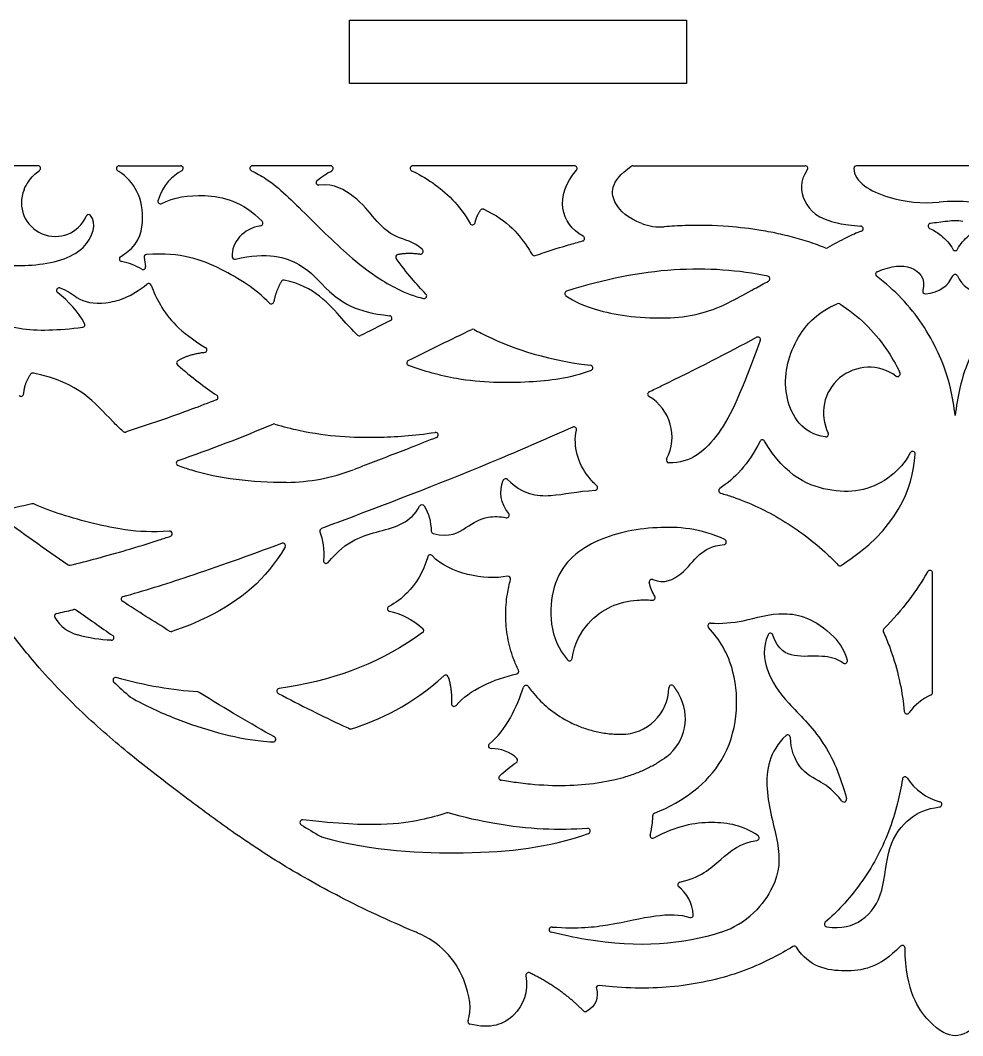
# Model space of a CAD drawing. Header units: millimetres. Extents: x -254 to 403, y -359 to 324.
# Drawn here: x -88.8 to 0.7, y -170.5 to -74.1 of the extents above; entities that cross this region are included whole.
import ezdxf

# ---------------------------------------------------------------- set-up
doc = ezdxf.new("R2010")
doc.units = ezdxf.units.MM
doc.header["$MEASUREMENT"] = 0
doc.layers.add('Layer 03', color=5, linetype='Continuous')

msp = doc.modelspace()

# ---------------------------------------------------------------- linework, layer by layer
at = {"layer": 'Layer 03'}
for p, q in [((-57.5, -80.124), (-57.5, -74.124)), ((-57.5, -74.124), (-25.5, -74.124)), ((-25.5, -74.124), (-25.5, -80.124)), ((-25.5, -80.124), (-57.5, -80.124)), ((-87.093, -87.941), (-115.486, -87.941)), ((-79.386, -87.941), (-73.544, -87.941)), ((-59.298, -87.941), (-66.715, -87.941)), ((-36.135, -87.941), (-51.505, -87.941)), ((-30.604, -87.941), (-14.241, -87.941)), ((0, -87.941), (-9.363, -87.941)), ((9.363, -87.941), (0, -87.941)), ((-2.143, -137.947), (-2.143, -126.607))]:
    msp.add_line(p, q, dxfattribs=at)
for centre, radius, start, end in [((-87.093, -88.19), 0.249, 305.15476, 90), ((-79.386, -88.19), 0.249, 90, 237.33987), ((-73.544, -88.19), 0.249, 298.14396, 90), ((-66.715, -88.19), 0.249, 90, 245.90506), ((-59.298, -88.19), 0.249, 296.64135, 90), ((-51.505, -88.19), 0.249, 90, 245.99085), ((-36.135, -88.19), 0.249, 318.81625, 90), ((-30.604, -88.19), 0.249, 90, 124.9324), ((-14.241, -88.19), 0.249, 323.63731, 90), ((-9.363, -88.19), 0.249, 90, 180.19884), ((-60.425, -89.519), 0.249, 128.75884, 275.36743), ((-85.445, -91.44), 3.209, 157.39475, 336.54526), ((-75.449, -91.296), 0.249, 161.49474, 297.36936), ((0, -107.491), 16.174, 84.61939, 95.38063), ((-44.859, -92.297), 0.249, 65.84789, 146.77702), ((-82.273, -92.816), 0.249, 40.545, 156.54526), ((-65.973, -93.386), 0.249, 279.46718, 44.40314), ((-45.83, -93.303), 0.249, 208.6436, 347.67669), ((-28.011, -88.991), 4.757, 248.72284, 274.67492), ((-2.322, -93.653), 0.249, 96.08306, 245.66395), ((0, -98.899), 5.729, 82.80268, 97.19733), ((-8.986, -93.914), 0.249, 290.8735, 86.26777), ((-35.43, -94.839), 0.249, 284.64359, 61.93979), ((-76.762, -96.626), 0.249, 94.37093, 187.61097), ((-52.873, -96.601), 0.249, 102.18783, 216.23825), ((-50.759, -96.072), 0.249, 261.65322, 46.2328), ((-39.951, -96.228), 0.249, 212.36826, 289.37074), ((-12.242, -95.501), 0.249, 248.29324, 298.93895), ((0, -95.756), 0.249, 206.02248, 333.97752), ((-79.109, -96.791), 0.249, 121.66946, 258.84557), ((-68.391, -96.557), 0.249, 184.18157, 283.58459), ((-77.108, -97.547), 0.249, 238.22696, 11.86466), ((-7.312, -98.228), 0.249, 112.4002, 233.18162), ((0, -98.507), 0.249, 24.64138, 155.35862), ((-76.579, -99.365), 0.249, 20.50386, 129.82845), ((-63.746, -99.033), 0.249, 77.94131, 149.35739), ((-17.844, -98.667), 0.249, 299.03677, 78.01718), ((-85.075, -99.778), 0.249, 74.51391, 232.5034), ((-50.424, -100.296), 0.249, 257.33227, 44.7057), ((-36.814, -100.082), 0.249, 107.65958, 235.04249), ((-2.835, -99.852), 0.249, 163.82758, 274.65815), ((-64.936, -100.802), 0.249, 223.29989, 349.0939), ((-27.575, -88.945), 13.436, 272.39777, 298.01879), ((-11.093, -101.269), 0.249, 57.73803, 112.41221), ((-53.721, -102.42), 0.249, 296.54027, 84.57015), ((-82.871, -103.024), 0.249, 276.9787, 30.10822), ((-56.564, -103.835), 0.249, 226.72211, 296.30439), ((-45.79, -103.709), 0.249, 62.17425, 115.30672), ((-18.732, -104.446), 0.249, 339.92664, 118.13566), ((-71.288, -105.424), 0.249, 276.78281, 58.31816), ((-73.672, -106.664), 0.249, 120.72351, 229.08349), ((-51.812, -106.666), 0.249, 116.53935, 249.37988), ((-34.646, -107.13), 0.249, 291.10512, 82.84495), ((-87.575, -107.866), 0.249, 78.11332, 144.95939), ((-8.174, -111.399), 4.331, 53.80085, 206.47693), ((-5.47, -107.703), 0.249, 233.80085, 25.20795), ((-88.7, -109.584), 0.249, 227.07474, 358.88042), ((-70.243, -109.938), 0.249, 291.25049, 56.20513), ((-28.951, -109.624), 0.249, 115.63074, 239.57672), ((-31.337, -113.689), 4.464, 332.1344, 59.57672), ((-64.669, -112.701), 0.249, 72.29101, 112.79807), ((-36.197, -112.981), 0.249, 347.35492, 114.1237), ((-78.83, -112.984), 0.249, 227.97959, 287.80066), ((-49.33, -113.5), 0.249, 291.83949, 99.02904), ((-12.274, -113.441), 0.249, 261.94503, 26.47693), ((-18.301, -114.209), 0.249, 30.07017, 153.60996), ((-4.042, -115.303), 0.249, 356.05496, 152.54435), ((-73.699, -116.17), 0.249, 109.25275, 248.63795), ((-27.171, -115.892), 0.249, 152.1344, 267.70965), ((-63.692, -99.548), 18.458, 270.67121, 290.78666), ((-42.669, -117.896), 0.249, 44.36169, 158.71646), ((-34.191, -118.505), 0.249, 272.50944, 48.21307), ((-22.197, -118.781), 0.249, 123.33093, 253.73399), ((-87.595, -120.276), 0.249, 65.42275, 103.51353), ((-50.634, -120.374), 0.249, 32.69068, 153.721), ((-42.581, -121.11), 0.249, 258.52762, 38.99455), ((-60.072, -122.614), 0.249, 110.52877, 199.34911), ((-74.582, -122.878), 0.249, 288.32298, 93.61258), ((-49.499, -122.617), 0.249, 181.61804, 254.75633), ((-63.832, -124.011), 0.249, 329.65571, 110.22069), ((-21.972, -123.661), 0.249, 275.98527, 64.49609), ((-49.842, -125.134), 0.249, 44.14252, 164.29173), ((-84.077, -125.63), 0.249, 235.48187, 284.00446), ((-59.723, -125.443), 0.249, 175.14648, 321.03889), ((-10.944, -125.675), 0.249, 223.40792, 302.9501), ((-42.452, -127.164), 0.249, 344.23551, 100.3076), ((-28.794, -127.456), 0.249, 66.59007, 192.20167), ((-2.392, -126.607), 0.249, 0, 150.25055), ((-78.929, -129.079), 0.249, 105.72987, 236.90362), ((-28.728, -128.944), 0.249, 265.12905, 31.55685), ((-83.619, -130.309), 0.249, 54.65737, 103.78747), ((-53.662, -129.999), 0.249, 115.16479, 258.82941), ((-85.271, -130.707), 0.249, 103.41253, 211.46821), ((-82.265, -128.868), 3.773, 211.46821, 253.92313), ((-50.709, -132.066), 0.249, 305.83153, 47.56187), ((-23.227, -131.622), 0.249, 87.14049, 223.59809), ((-6.591, -132.093), 0.249, 135.73464, 204.53434), ((-80.124, -132.751), 0.249, 267.76069, 55.47573), ((-74.453, -131.921), 0.249, 238.31334, 287.54421), ((-17.533, -132.573), 0.249, 18.01308, 155.94725), ((-14.846, -136.072), 4.758, 14.2161, 45.2703), ((-36.61, -134.695), 0.249, 221.78186, 351.60472), ((-10.475, -134.964), 0.249, 234.37456, 14.2161), ((-41.682, -135.95), 0.249, 281.96496, 26.31411), ((-79.713, -136.783), 0.249, 74.19069, 226.65098), ((-48.364, -136.538), 0.249, 15.5517, 132.24417), ((-64.161, -137.821), 0.249, 98.4266, 242.22359), ((-40.739, -137.524), 0.249, 35.57736, 160.71328), ((-31.7, -137.406), 4.521, 269.69787, 358.80152), ((-26.931, -137.506), 0.249, 36.68603, 178.80152), ((-78.171, -138.192), 0.249, 228.43807, 240.37411), ((-71.916, -138.155), 0.249, 57.96076, 86.20986), ((-30.205, -140.42), 4.593, 307.88556, 29.94068), ((0, -143.102), 5.434, 114.89283, 143.73276), ((-2.392, -137.947), 0.249, 294.89283, 0), ((-47.572, -139.021), 0.249, 176.65535, 319.67554), ((-4.582, -139.74), 0.249, 185.49368, 323.73276), ((-57.387, -141.171), 0.249, 245.27175, 287.98409), ((-64.755, -142.392), 0.249, 267.81916, 60.9827), ((-15.889, -142.232), 0.249, 1.98443, 133.26119), ((-44.059, -143.017), 0.249, 128.47269, 267.6428), ((-41.79, -144.395), 0.249, 302.30523, 42.88609), ((-43.076, -146.046), 0.249, 132.55202, 259.93254), ((-4.76, -146.207), 0.249, 33.11583, 171.33342), ((0, -143.102), 5.434, 213.11583, 254.56197), ((-10.559, -148.107), 0.249, 217.93953, 14.25247), ((-1.513, -148.58), 0.249, 277.07821, 74.56197), ((-48.192, -149.632), 0.249, 74.20311, 108.8739), ((-28.46, -149.642), 0.249, 111.71895, 180.49886), ((-61.962, -150.3), 0.249, 83.46313, 238.24293), ((-34.893, -151.103), 0.249, 289.18284, 95.01689), ((-60.111, -151.411), 0.249, 239.80121, 254.07093), ((-28.711, -151.551), 0.249, 166.46465, 298.88844), ((-18.856, -151.755), 0.249, 277.928, 54.98604), ((-26.078, -156.203), 0.249, 101.69976, 229.85543), ((-25.107, -159.081), 0.249, 250.13026, 2.42623), ((-24.804, -152.897), 8.238, 288.29849, 313.52573), ((-12.161, -159.959), 0.249, 131.43788, 260.72143), ((-54.07, -168.153), 7.963, 21.36093, 67.34019), ((-38.294, -160.473), 0.249, 86.04563, 256.14108), ((-5.005, -162.226), 0.249, 0.87692, 135.21274), ((-15.281, -162.287), 0.249, 32.74869, 122.11843), ((-40.504, -164.798), 0.249, 63.72584, 188.87882), ((-33.825, -166.027), 0.249, 83.28694, 196.98385), ((-35.114, -168.015), 0.249, 224.34334, 297.05558), ((-46.021, -169.201), 0.249, 157.83932, 255.75656)]:
    msp.add_arc(centre, radius, start, end, dxfattribs=at)
for points, knots in [([(-88.408, -90.206), (-88.293, -89.93), (-87.871, -89.19), (-87.339, -88.668), (-86.95, -88.393)], [1084.444051, 1084.444051, 1084.444051, 1084.444051, 1085.279071, 1086.93561, 1086.93561, 1086.93561, 1086.93561]), ([(-79.24, -96.58), (-77.563, -95.545), (-76.895, -93.062), (-77.492, -90.186), (-78.703, -88.935), (-79.481, -88.424), (-79.52, -88.399)], [1107.783803, 1107.783803, 1107.783803, 1107.783803, 1111.20615, 1115.026141, 1118.846131, 1119.045064, 1119.045064, 1119.045064, 1119.045064]), ([(-66.816, -88.417), (-66.357, -88.622), (-64.587, -89.592), (-61.702, -92.51), (-56.765, -97.363), (-53.181, -99.638), (-51.347, -100.344), (-50.479, -100.539)], [571.897329, 571.897329, 571.897329, 571.897329, 573.544659, 578.304856, 583.065054, 587.825251, 591.47818, 591.47818, 591.47818, 591.47818]), ([(-51.606, -88.417), (-50.971, -88.7), (-49.158, -89.732), (-47.007, -91.667), (-46.049, -93.422)], [565.306446, 565.306446, 565.306446, 565.306446, 567.715811, 571.918734, 571.918734, 571.918734, 571.918734]), ([(-29.737, -93.424), (-31.097, -92.894), (-32.645, -91.526), (-32.842, -89.449), (-30.747, -87.986)], [678.420647, 678.420647, 678.420647, 678.420647, 682.260698, 687.041334, 687.041334, 687.041334, 687.041334]), ([(-14.04, -88.337), (-14.797, -89.365), (-14.536, -91.557), (-12.811, -93.187), (-9.798, -93.612), (-8.97, -93.666)], [704.172859, 704.172859, 704.172859, 704.172859, 709.974408, 716.522939, 718.44914, 718.44914, 718.44914, 718.44914]), ([(-9.612, -88.191), (-9.607, -89.455), (-6.798, -91.141), (-3.173, -91.545), (-1.517, -91.389)], [462.21001, 462.21001, 462.21001, 462.21001, 467.800152, 472.362956, 472.362956, 472.362956, 472.362956]), ([(-50.587, -95.892), (-51.38, -95.133), (-53.417, -94.784), (-55.113, -93.017), (-56.712, -90.957), (-58.935, -89.629), (-60.402, -89.767)], [599.239388, 599.239388, 599.239388, 599.239388, 602.107963, 605.569331, 609.030698, 611.9471, 611.9471, 611.9471, 611.9471]), ([(-75.334, -91.518), (-74.216, -90.939), (-71.264, -90.436), (-67.66, -91.308), (-65.795, -93.211)], [1130.791996, 1130.791996, 1130.791996, 1130.791996, 1135.898981, 1141.501658, 1141.501658, 1141.501658, 1141.501658]), ([(-103.946, -92.533), (-103.056, -92.918), (-99.394, -94.591), (-93.334, -97.176), (-87.617, -97.676), (-82.238, -96.344), (-81.486, -93.353), (-82.084, -92.654)], [1042.775201, 1042.775201, 1042.775201, 1042.775201, 1044.944345, 1052.400193, 1059.85604, 1067.311887, 1073.864057, 1073.864057, 1073.864057, 1073.864057]), ([(-44.757, -92.07), (-42.375, -93.139), (-41.18, -94.768), (-40.276, -96.181), (-40.161, -96.362)], [574.226397, 574.226397, 574.226397, 574.226397, 580.65467, 581.619967, 581.619967, 581.619967, 581.619967]), ([(-12.334, -95.732), (-12.572, -95.637), (-13.375, -95.332), (-14.782, -94.876), (-16.586, -94.416), (-18.834, -93.983), (-21.87, -93.624), (-24.94, -93.563), (-26.975, -93.679), (-27.623, -93.732)], [723.107534, 723.107534, 723.107534, 723.107534, 723.879666, 725.692343, 727.560437, 729.4846, 732.584889, 736.759892, 738.720212, 738.720212, 738.720212, 738.720212]), ([(-8.898, -94.147), (-9.14, -94.239), (-9.694, -94.463), (-10.314, -94.756), (-11.217, -95.223), (-11.82, -95.552), (-12.122, -95.718)], [719.127175, 719.127175, 719.127175, 719.127175, 719.826475, 720.817649, 721.847978, 722.88655, 722.88655, 722.88655, 722.88655]), ([(-2.425, -93.88), (-1.991, -94.076), (-1.189, -94.599), (-0.478, -95.344), (-0.224, -95.865)], [131.466464, 131.466464, 131.466464, 131.466464, 133.021679, 135.060621, 135.060621, 135.060621, 135.060621]), ([(0.224, -95.865), (0.478, -95.344), (1.189, -94.599), (1.991, -94.076), (2.425, -93.88)], [135.61893, 135.61893, 135.61893, 135.61893, 137.657872, 139.213087, 139.213087, 139.213087, 139.213087]), ([(-39.868, -96.463), (-39.588, -96.365), (-38.541, -96.005), (-37.042, -95.535), (-35.815, -95.197), (-35.367, -95.08)], [581.955954, 581.955954, 581.955954, 581.955954, 582.851762, 585.290961, 586.685611, 586.685611, 586.685611, 586.685611]), ([(-65.117, -100.973), (-66.342, -99.673), (-69.746, -97.534), (-73.463, -96.124), (-76.781, -96.378)], [1181.860717, 1181.860717, 1181.860717, 1181.860717, 1188.225322, 1195.037721, 1195.037721, 1195.037721, 1195.037721]), ([(-68.332, -96.799), (-65.332, -96.074), (-61.623, -97.195), (-59.953, -99.659), (-56.94, -101.864), (-53.698, -102.172)], [1147.493924, 1147.493924, 1147.493924, 1147.493924, 1153.479686, 1159.640556, 1165.301038, 1165.301038, 1165.301038, 1165.301038]), ([(-7.407, -97.998), (-5.982, -97.411), (-4.037, -97.231), (-2.747, -98.653), (-3.074, -99.782)], [1033.510024, 1033.510024, 1033.510024, 1033.510024, 1043.22153, 1053.172131, 1053.172131, 1053.172131, 1053.172131]), ([(-17.792, -98.423), (-20.469, -97.855), (-26.566, -97.385), (-33.286, -98.698), (-36.89, -99.845)], [424.255087, 424.255087, 424.255087, 424.255087, 433.04341, 441.913956, 441.913956, 441.913956, 441.913956]), ([(-85.009, -99.538), (-84.319, -99.729), (-83.269, -100.728), (-81.065, -101.266), (-78.22, -100.409), (-76.738, -99.174)], [1363.697116, 1363.697116, 1363.697116, 1363.697116, 1366.360431, 1370.116553, 1373.490304, 1373.490304, 1373.490304, 1373.490304]), ([(-76.346, -99.278), (-76.103, -99.926), (-75.136, -101.983), (-73.657, -103.669), (-71.157, -105.212)], [1373.967323, 1373.967323, 1373.967323, 1373.967323, 1376.42343, 1381.9756, 1381.9756, 1381.9756, 1381.9756]), ([(-56.735, -104.016), (-57.243, -103.538), (-58.88, -101.762), (-60.827, -99.402), (-63.694, -98.789)], [1169.439341, 1169.439341, 1169.439341, 1169.439341, 1172.179817, 1178.855728, 1178.855728, 1178.855728, 1178.855728]), ([(-21.263, -100.806), (-20.518, -100.41), (-19.336, -99.774), (-18.16, -99.127), (-17.723, -98.884)], [419.605043, 419.605043, 419.605043, 419.605043, 422.144838, 423.64867, 423.64867, 423.64867, 423.64867]), ([(0, -111.666), (-0.109, -110.806), (-0.461, -108.549), (-1.396, -106.017), (-2.818, -103.287), (-4.758, -100.765), (-6.405, -99.234), (-7.356, -98.507), (-7.461, -98.428)], [1017.382689, 1017.382689, 1017.382689, 1017.382689, 1019.700076, 1023.031741, 1026.234507, 1029.378664, 1032.586481, 1032.983016, 1032.983016, 1032.983016, 1032.983016]), ([(7.461, -98.428), (7.356, -98.507), (6.405, -99.234), (4.758, -100.765), (2.818, -103.287), (1.396, -106.017), (0.461, -108.549), (0.109, -110.806), (0, -111.666)], [1001.782362, 1001.782362, 1001.782362, 1001.782362, 1002.178897, 1005.386714, 1008.530871, 1011.733637, 1015.065301, 1017.382689, 1017.382689, 1017.382689, 1017.382689]), ([(-96.143, -99.342), (-95.095, -99.898), (-93.443, -101.79), (-89.171, -103.752), (-85.146, -103.553), (-82.841, -103.271)], [1343.593269, 1343.593269, 1343.593269, 1343.593269, 1347.734037, 1353.277708, 1358.545143, 1358.545143, 1358.545143, 1358.545143]), ([(-36.957, -100.287), (-36.197, -100.818), (-34.031, -101.839), (-29.737, -102.484), (-27.012, -102.37)], [404.872237, 404.872237, 404.872237, 404.872237, 408.88719, 413.572857, 413.572857, 413.572857, 413.572857]), ([(-12.309, -113.687), (-14.504, -113.377), (-16.653, -109.943), (-15.65, -104.615), (-13.176, -101.859), (-11.188, -101.039)], [-1304.4126, -1304.4126, -1304.4126, -1304.4126, -1298.690405, -1292.561202, -1286.551406, -1286.551406, -1286.551406, -1286.551406]), ([(-10.96, -101.058), (-9.154, -102.198), (-7.118, -104.216), (-5.63, -106.778), (-5.244, -107.597)], [-1329.584281, -1329.584281, -1329.584281, -1329.584281, -1320.937604, -1317.202701, -1317.202701, -1317.202701, -1317.202701]), ([(-53.61, -102.643), (-54.278, -102.977), (-55.225, -103.45), (-56.174, -103.92), (-56.453, -104.058)], [1165.94694, 1165.94694, 1165.94694, 1165.94694, 1168.196956, 1169.135731, 1169.135731, 1169.135731, 1169.135731]), ([(-45.674, -103.488), (-45.451, -103.606), (-42.649, -105.036), (-39.359, -106.287), (-34.615, -106.883)], [280.406056, 280.406056, 280.406056, 280.406056, 281.368361, 292.359904, 292.359904, 292.359904, 292.359904]), ([(-29.058, -109.4), (-28.673, -109.215), (-24.95, -107.418), (-21.529, -105.66), (-18.849, -104.227)], [-1994.916494, -1994.916494, -1994.916494, -1994.916494, -1994.064253, -1986.623882, -1986.623882, -1986.623882, -1986.623882]), ([(-18.498, -104.532), (-20.279, -109.405), (-22.213, -113.756), (-25.118, -116.223), (-27.18, -116.141)], [-2018.997007, -2018.997007, -2018.997007, -2018.997007, -2010.810253, -2002.801861, -2002.801861, -2002.801861, -2002.801861]), ([(-34.556, -107.362), (-36.601, -108.151), (-40.672, -108.599), (-46.401, -108.557), (-50.478, -107.435), (-51.9, -106.899)], [293.021994, 293.021994, 293.021994, 293.021994, 298.986269, 305.795198, 310.169186, 310.169186, 310.169186, 310.169186]), ([(-78.996, -113.169), (-79.341, -112.859), (-81.513, -110.757), (-83.058, -108.563), (-87.524, -107.623)], [1398.36929, 1398.36929, 1398.36929, 1398.36929, 1400.237308, 1410.794828, 1410.794828, 1410.794828, 1410.794828]), ([(-70.153, -110.17), (-70.936, -110.474), (-73.74, -111.538), (-76.616, -112.534), (-78.712, -113.208), (-78.754, -113.221)], [1388.944706, 1388.944706, 1388.944706, 1388.944706, 1391.47654, 1397.976561, 1398.108271, 1398.108271, 1398.108271, 1398.108271]), ([(-64.594, -112.464), (-63.784, -112.722), (-59.983, -113.637), (-55.575, -113.827), (-51.408, -113.578), (-49.369, -113.254)], [539.324406, 539.324406, 539.324406, 539.324406, 541.755877, 551.599484, 558.714347, 558.714347, 558.714347, 558.714347]), ([(-36.298, -112.754), (-38.616, -113.792), (-46.171, -117.068), (-53.783, -119.986), (-59.507, -122.136), (-60.16, -122.381)], [826.686382, 826.686382, 826.686382, 826.686382, 831.557486, 842.45153, 843.852297, 843.852297, 843.852297, 843.852297]), ([(-49.237, -113.731), (-50.054, -114.059), (-52.225, -114.919), (-54.862, -115.937), (-56.682, -116.63), (-57.141, -116.804)], [559.443849, 559.443849, 559.443849, 559.443849, 562.094048, 566.477528, 567.958063, 567.958063, 567.958063, 567.958063]), ([(-34.025, -118.319), (-34.329, -118.047), (-35.648, -116.626), (-36.307, -114.613), (-35.954, -113.036)], [817.291176, 817.291176, 817.291176, 817.291176, 819.141259, 826.133249, 826.133249, 826.133249, 826.133249]), ([(-4.263, -115.188), (-4.758, -116.141), (-7.033, -118.535), (-11.316, -119.442), (-16.111, -117.494), (-18.086, -114.084)], [516.589295, 516.589295, 516.589295, 516.589295, 520.096284, 528.823415, 537.217946, 537.217946, 537.217946, 537.217946]), ([(-63.476, -118.005), (-66.802, -118.044), (-70.536, -117.557), (-73.374, -116.565), (-73.79, -116.402)], [574.464038, 574.464038, 574.464038, 574.464038, 582.229258, 583.637666, 583.637666, 583.637666, 583.637666]), ([(-42.491, -117.722), (-41.083, -119.162), (-38.494, -119.505), (-35.874, -118.828), (-34.18, -118.753)], [807.364889, 807.364889, 807.364889, 807.364889, 812.216031, 816.699057, 816.699057, 816.699057, 816.699057]), ([(-22.266, -119.02), (-21.881, -119.133), (-20.682, -119.515), (-18.699, -120.318), (-16.379, -121.556), (-14.163, -123.06), (-12.428, -124.527), (-11.451, -125.502), (-11.125, -125.846)], [542.129987, 542.129987, 542.129987, 542.129987, 543.338423, 545.919108, 548.565473, 551.248374, 553.972331, 555.401299, 555.401299, 555.401299, 555.401299]), ([(-74.598, -122.63), (-76.288, -122.737), (-78.968, -122.651), (-84.148, -121.363), (-86.649, -120.435), (-87.491, -120.049)], [512.289615, 512.289615, 512.289615, 512.289615, 517.08205, 523.557897, 526.955647, 526.955647, 526.955647, 526.955647]), ([(-59.529, -125.599), (-57.783, -123.44), (-54.534, -122.649), (-51.617, -121.803), (-50.858, -120.264)], [780.27512, 780.27512, 780.27512, 780.27512, 785.899375, 791.714546, 791.714546, 791.714546, 791.714546]), ([(-49.565, -122.857), (-47.969, -123.292), (-46.29, -122.203), (-44.759, -121.195), (-43.215, -121.236), (-42.63, -121.354)], [794.704591, 794.704591, 794.704591, 794.704591, 797.586625, 800.575661, 802.477748, 802.477748, 802.477748, 802.477748]), ([(-21.865, -123.437), (-24.161, -122.341), (-28.752, -122.042), (-34.438, -123.281), (-38.834, -126.927), (-38.529, -132.921), (-36.796, -134.861)], [635.772855, 635.772855, 635.772855, 635.772855, 642.359387, 649.726841, 657.094295, 663.993444, 663.993444, 663.993444, 663.993444]), ([(-84.017, -125.872), (-83.174, -125.661), (-81.379, -125.198), (-78.559, -124.403), (-76.234, -123.682), (-74.858, -123.232), (-74.504, -123.115)], [501.62269, 501.62269, 501.62269, 501.62269, 504.238528, 507.206093, 510.445916, 511.568403, 511.568403, 511.568403, 511.568403]), ([(-78.997, -128.839), (-77.087, -128.301), (-72.745, -126.972), (-67.06, -124.935), (-63.918, -123.777)], [369.467356, 369.467356, 369.467356, 369.467356, 375.347054, 382.147594, 382.147594, 382.147594, 382.147594]), ([(-63.617, -124.137), (-65.457, -127.28), (-68.6, -129.853), (-73.167, -131.775), (-74.378, -132.158)], [348.073346, 348.073346, 348.073346, 348.073346, 359.508097, 363.350719, 363.350719, 363.350719, 363.350719]), ([(-28.695, -127.228), (-27.64, -127.684), (-25.676, -126.705), (-24.573, -124.841), (-23.083, -124.028), (-21.946, -123.909)], [626.190843, 626.190843, 626.190843, 626.190843, 629.125414, 632.446363, 635.124854, 635.124854, 635.124854, 635.124854]), ([(-50.082, -125.067), (-50.505, -126.573), (-51.585, -128.234), (-53.12, -129.469), (-53.768, -129.773)], [-2010.007928, -2010.007928, -2010.007928, -2010.007928, -2005.500871, -2002.849592, -2002.849592, -2002.849592, -2002.849592]), ([(-41.459, -135.839), (-41.633, -135.486), (-42.069, -134.475), (-42.539, -132.74), (-42.729, -130.658), (-42.588, -128.812), (-42.34, -127.682), (-42.213, -127.232)], [-2027.975698, -2027.975698, -2027.975698, -2027.975698, -2026.789357, -2024.66439, -2022.582569, -2020.515388, -2019.105866, -2019.105866, -2019.105866, -2019.105866]), ([(-36.364, -134.732), (-36.15, -133.281), (-34.352, -130.23), (-31.466, -129.153), (-29.235, -129.151), (-28.75, -129.193)], [664.559903, 664.559903, 664.559903, 664.559903, 671.519717, 684.795001, 688.455401, 688.455401, 688.455401, 688.455401]), ([(-85.329, -130.465), (-84.808, -130.341), (-84.257, -130.208), (-83.71, -130.074), (-83.678, -130.067)], [133.21546, 133.21546, 133.21546, 133.21546, 134.837436, 134.936597, 134.936597, 134.936597, 134.936597]), ([(-23.215, -131.373), (-22.202, -131.423), (-19.968, -131.269), (-16.602, -130.055), (-13.317, -130.89), (-11.498, -132.691)], [1885.709425, 1885.709425, 1885.709425, 1885.709425, 1889.594855, 1894.052553, 1898.049325, 1898.049325, 1898.049325, 1898.049325]), ([(-51.002, -160.805), (-51.125, -160.753), (-52.463, -160.192), (-54.937, -159.091), (-58.293, -157.448), (-61.375, -155.786), (-64.183, -154.126), (-66.376, -152.715), (-68.419, -151.326), (-70.35, -149.949), (-72.211, -148.564), (-73.988, -147.219), (-75.794, -145.845), (-78.006, -144.109), (-80.313, -142.193), (-82.647, -140.102), (-84.986, -137.798), (-86.997, -135.593), (-88.688, -133.55), (-89.607, -132.36), (-90.063, -131.751)], [31622.456911, 31622.456911, 31622.456911, 31622.456911, 31622.85902, 31626.827442, 31630.61011, 31634.112857, 31637.370684, 31640.432743, 31641.96571, 31644.810891, 31647.577093, 31648.949775, 31651.524608, 31654.410861, 31657.41717, 31660.557447, 31663.846618, 31667.303057, 31669.54155, 31671.832809, 31671.832809, 31671.832809, 31671.832809]), ([(-28.552, -149.411), (-25.711, -148.279), (-20.824, -144.5), (-20.291, -136.364), (-22.386, -132.867), (-23.408, -131.793)], [1851.829833, 1851.829833, 1851.829833, 1851.829833, 1862.843142, 1876.118427, 1885.114017, 1885.114017, 1885.114017, 1885.114017]), ([(-50.563, -132.268), (-54.407, -135.043), (-58.607, -136.692), (-63.928, -137.534), (-64.197, -137.574)], [-2073.209585, -2073.209585, -2073.209585, -2073.209585, -2056.288745, -2055.396518, -2055.396518, -2055.396518, -2055.396518]), ([(-17.76, -132.471), (-18.292, -133.663), (-18.023, -136.115), (-16.062, -138.908), (-12.559, -142.096), (-10.876, -145.85), (-10.318, -148.046)], [1910.575608, 1910.575608, 1910.575608, 1910.575608, 1914.976622, 1920.071922, 1925.167223, 1929.496627, 1929.496627, 1929.496627, 1929.496627]), ([(-10.621, -135.167), (-11.276, -134.697), (-12.94, -134.381), (-15.197, -134.707), (-16.822, -133.953), (-17.296, -132.496)], [1901.248409, 1901.248409, 1901.248409, 1901.248409, 1903.613211, 1906.978499, 1909.973756, 1909.973756, 1909.973756, 1909.973756]), ([(-6.818, -132.196), (-6.713, -132.425), (-6.418, -133.101), (-5.815, -134.702), (-5.197, -136.993), (-4.917, -138.857), (-4.83, -139.764)], [-1893.096766, -1893.096766, -1893.096766, -1893.096766, -1892.34077, -1890.873228, -1887.948955, -1885.205326, -1885.205326, -1885.205326, -1885.205326]), ([(-40.536, -137.379), (-40.415, -137.548), (-39.903, -138.223), (-38.812, -139.357), (-37.37, -140.381), (-36, -141.064), (-34.847, -141.485), (-33.627, -141.778), (-32.575, -141.905), (-31.936, -141.926), (-31.724, -141.927)], [639.01426, 639.01426, 639.01426, 639.01426, 639.639913, 641.563794, 643.737043, 644.939958, 646.16785, 647.426513, 648.713868, 649.352272, 649.352272, 649.352272, 649.352272]), ([(-78.294, -138.409), (-76.826, -139.244), (-72.874, -141.011), (-68.068, -142.414), (-65.159, -142.626), (-64.764, -142.641)], [288.322459, 288.322459, 288.322459, 288.322459, 293.329081, 302.63388, 304.108914, 304.108914, 304.108914, 304.108914]), ([(-64.277, -138.041), (-63.221, -138.597), (-61.176, -139.643), (-58.904, -140.742), (-57.697, -141.302), (-57.491, -141.397)], [-2054.769086, -2054.769086, -2054.769086, -2054.769086, -2051.17412, -2047.853019, -2047.167739, -2047.167739, -2047.167739, -2047.167739]), ([(-16.059, -142.05), (-17.664, -143.561), (-18.28, -147.28), (-16.566, -152.48), (-16.677, -155.699), (-18.331, -158.11), (-19.13, -158.87)], [1939.835313, 1939.835313, 1939.835313, 1939.835313, 1945.06745, 1950.732876, 1956.398302, 1959.47107, 1959.47107, 1959.47107, 1959.47107]), ([(-10.755, -148.26), (-11.555, -147.235), (-12.863, -146.32), (-14.82, -145.447), (-15.601, -143.343), (-15.64, -142.223)], [1930.178671, 1930.178671, 1930.178671, 1930.178671, 1932.870468, 1936.300815, 1939.26251, 1939.26251, 1939.26251, 1939.26251]), ([(-27.385, -144.045), (-27.396, -144.054), (-27.657, -144.256), (-28.217, -144.64), (-29.128, -145.142), (-30.16, -145.597), (-31.223, -145.964), (-32.384, -146.278), (-34.141, -146.628), (-36.69, -146.864), (-39.391, -146.784), (-41.57, -146.544), (-42.64, -146.376), (-43.119, -146.291)], [608.184694, 608.184694, 608.184694, 608.184694, 608.225498, 609.181032, 610.22504, 611.357038, 612.574885, 613.609163, 614.976993, 617.967235, 621.303226, 623.102037, 624.567187, 624.567187, 624.567187, 624.567187]), ([(-5.006, -146.169), (-5.124, -146.944), (-5.464, -148.642), (-6.267, -151.188), (-7.443, -153.741), (-8.92, -156.099), (-10.566, -158.11), (-11.763, -159.276), (-12.326, -159.773)], [390.447157, 390.447157, 390.447157, 390.447157, 392.806874, 395.658266, 398.472357, 401.255246, 404.022357, 406.282645, 406.282645, 406.282645, 406.282645]), ([(-48.272, -149.397), (-49.005, -149.647), (-51.49, -150.273), (-55.158, -150.829), (-61.934, -150.052)], [599.604105, 599.604105, 599.604105, 599.604105, 603.027766, 610.013252, 610.013252, 610.013252, 610.013252]), ([(-34.914, -150.855), (-37.593, -151.09), (-41.877, -150.894), (-46.592, -149.826), (-48.124, -149.393)], [587.452245, 587.452245, 587.452245, 587.452245, 595.729387, 599.452825, 599.452825, 599.452825, 599.452825]), ([(-12.201, -160.205), (-10.794, -160.435), (-8.503, -159.763), (-6.691, -157.013), (-6.515, -152.49), (-4.596, -149.869), (-2.756, -148.985), (-1.482, -148.827)], [406.846751, 406.846751, 406.846751, 406.846751, 410.38854, 414.34346, 418.298381, 422.253302, 425.205255, 425.205255, 425.205255, 425.205255]), ([(-18.713, -151.551), (-20.082, -150.593), (-23.045, -150.014), (-26.501, -150.617), (-28.59, -151.769)], [2004.991075, 2004.991075, 2004.991075, 2004.991075, 2010.298877, 2015.827439, 2015.827439, 2015.827439, 2015.827439]), ([(-60.179, -151.651), (-55.252, -153.057), (-45.098, -153.446), (-38.718, -152.697), (-34.811, -151.338)], [561.444459, 561.444459, 561.444459, 561.444459, 573.077812, 586.728657, 586.728657, 586.728657, 586.728657]), ([(-26.129, -155.959), (-24.235, -155.567), (-22.229, -153.78), (-20.385, -152.22), (-18.822, -152.002)], [1995.433294, 1995.433294, 1995.433294, 1995.433294, 1999.972666, 2004.393046, 2004.393046, 2004.393046, 2004.393046]), ([(-38.277, -160.225), (-35.759, -160.399), (-32.25, -160), (-28.6, -159.014), (-26.05, -159.005), (-25.192, -159.315)], [1976.420157, 1976.420157, 1976.420157, 1976.420157, 1980.584148, 1986.187185, 1991.126244, 1991.126244, 1991.126244, 1991.126244]), ([(-22.217, -160.718), (-25.781, -161.897), (-30.894, -162.332), (-37.234, -160.991), (-38.353, -160.715)], [1963.1126, 1963.1126, 1963.1126, 1963.1126, 1973.506034, 1975.677976, 1975.677976, 1975.677976, 1975.677976]), ([(-15.414, -162.076), (-16.033, -162.465), (-17.503, -163.298), (-19.957, -164.385), (-22.81, -165.27), (-25.874, -165.844), (-29.14, -166.079), (-31.804, -165.988), (-33.372, -165.83), (-33.796, -165.78)], [31571.762451, 31571.762451, 31571.762451, 31571.762451, 31573.965324, 31576.845889, 31579.832943, 31582.948406, 31586.219312, 31589.678401, 31590.965432, 31590.965432, 31590.965432, 31590.965432]), ([(-5.182, -162.051), (-7.247, -164.132), (-10.497, -164.706), (-13.864, -164.031), (-15.072, -162.152)], [31560.292427, 31560.292427, 31560.292427, 31560.292427, 31565.750332, 31571.372502, 31571.372502, 31571.372502, 31571.372502]), ([(0, -170.544), (-0.681, -170.544), (-2.218, -169.872), (-4.693, -166.337), (-4.756, -162.223)], [31548.47826, 31548.47826, 31548.47826, 31548.47826, 31554.225663, 31559.706276, 31559.706276, 31559.706276, 31559.706276]), ([(4.756, -162.223), (4.693, -166.337), (2.218, -169.872), (0.681, -170.544), (0, -170.544)], [31537.250245, 31537.250245, 31537.250245, 31537.250245, 31542.730858, 31548.47826, 31548.47826, 31548.47826, 31548.47826]), ([(-40.75, -164.837), (-40.508, -166.382), (-41.557, -169.025), (-44.102, -169.946), (-46.083, -169.443)], [31601.622378, 31601.622378, 31601.622378, 31601.622378, 31606.221651, 31611.053079, 31611.053079, 31611.053079, 31611.053079])]:
    msp.add_open_spline(points, degree=3, knots=knots, dxfattribs=at)
for points, degree in [([(-73.427, -88.409), (-74.368, -88.913), (-75.179, -89.705), (-75.685, -91.217)], 3), ([(-60.581, -89.325), (-60.079, -88.922), (-59.619, -88.629), (-59.187, -88.412)], 3), ([(-35.312, -94.619), (-37.471, -93.468), (-38.101, -90.815), (-35.948, -88.354)], 3), ([(-45.587, -93.356), (-45.455, -92.752), (-45.068, -92.161)], 2), ([(-0.718, -93.215), (-1.288, -93.287), (-1.831, -93.35), (-2.349, -93.405)], 3), ([(-65.932, -93.631), (-67.589, -93.907), (-68.739, -95.215), (-68.639, -96.575)], 3), ([(-52.926, -96.357), (-51.958, -96.148), (-50.795, -96.319)], 2), ([(-77.239, -97.759), (-77.797, -97.414), (-78.476, -97.17), (-79.158, -97.036)], 3), ([(-77.008, -96.659), (-76.971, -96.938), (-76.923, -97.217), (-76.864, -97.496)], 3), ([(-50.247, -100.121), (-51.131, -99.228), (-52.058, -98.134), (-53.074, -96.748)], 3), ([(-63.96, -98.906), (-64.489, -99.799), (-64.691, -100.849)], 2), ([(-2.815, -100.1), (-1.453, -99.989), (-0.623, -99.268), (-0.226, -98.404)], 3), ([(0.226, -98.404), (0.623, -99.268), (1.453, -99.989), (2.815, -100.1)], 3), ([(-82.656, -102.899), (-83.282, -101.819), (-84.179, -100.779), (-85.227, -99.975)], 3), ([(-51.924, -106.443), (-49.841, -105.403), (-47.835, -104.4), (-45.896, -103.483)], 3), ([(-71.259, -105.671), (-72.796, -105.854), (-73.799, -106.45)], 2), ([(-73.835, -106.852), (-72.48, -108.026), (-71.244, -108.968), (-70.104, -109.731)], 3), ([(-87.779, -107.723), (-88.433, -108.656), (-88.451, -109.589)], 2), ([(-73.781, -115.935), (-70.707, -114.861), (-67.681, -113.697), (-64.766, -112.471)], 3), ([(-18.525, -114.098), (-19.613, -116.292), (-20.962, -117.671), (-22.333, -118.573)], 3), ([(-10.809, -125.884), (-5.487, -122.434), (-4.027, -118.707), (-3.794, -115.32)], 3), ([(-42.387, -120.954), (-43.158, -120.001), (-43.321, -118.884), (-42.901, -117.806)], 3), ([(-87.653, -120.034), (-88.676, -120.28), (-89.693, -120.512), (-90.701, -120.73)], 3), ([(-50.425, -120.24), (-49.961, -120.963), (-49.772, -121.794), (-49.748, -122.624)], 3), ([(-90.795, -121.175), (-88.623, -122.757), (-86.432, -124.313), (-84.218, -125.835)], 3), ([(-60.307, -122.696), (-60.054, -123.416), (-59.884, -124.4), (-59.971, -125.421)], 3), ([(-42.497, -126.919), (-44.696, -127.319), (-47.948, -126.728), (-49.663, -124.961)], 3), ([(-2.608, -126.483), (-3.636, -128.281), (-4.995, -130.098), (-6.769, -131.919)], 3), ([(-28.516, -128.814), (-28.748, -128.436), (-28.93, -128.004), (-29.037, -127.509)], 3), ([(-83.475, -130.105), (-82.274, -130.957), (-81.111, -131.769), (-79.983, -132.546)], 3), ([(-74.584, -132.133), (-76.09, -131.203), (-77.583, -130.254), (-79.065, -129.288)], 3), ([(-53.711, -130.243), (-52.656, -130.451), (-51.555, -130.955), (-50.541, -131.882)], 3), ([(-80.134, -133), (-81.184, -132.959), (-82.248, -132.8), (-83.31, -132.493)], 3), ([(-71.899, -137.907), (-74.286, -137.749), (-76.859, -137.332), (-79.645, -136.543)], 3), ([(-57.31, -141.408), (-54.683, -140.555), (-51.631, -139.169), (-48.531, -136.354)], 3), ([(-48.124, -136.471), (-47.751, -137.81), (-47.821, -139.007)], 2), ([(-47.383, -139.182), (-46.15, -137.731), (-43.807, -136.655), (-41.63, -136.193)], 3), ([(-79.884, -136.964), (-79.369, -137.45), (-78.853, -137.921), (-78.337, -138.379)], 3), ([(-44.214, -142.822), (-42.598, -141.538), (-41.626, -139.307), (-40.974, -137.442)], 3), ([(-26.731, -137.357), (-26.46, -137.721), (-26.226, -138.128)], 2), ([(-64.634, -142.174), (-66.841, -140.95), (-69.209, -139.555), (-71.784, -137.944)], 3), ([(-41.607, -144.225), (-42.212, -143.574), (-43.135, -143.304), (-44.069, -143.266)], 3), ([(-43.244, -145.862), (-42.74, -145.399), (-42.218, -144.96), (-41.657, -144.605)], 3), ([(-28.953, -151.493), (-28.702, -150.451), (-28.709, -149.644)], 2), ([(-62.093, -150.512), (-61.493, -150.883), (-60.875, -151.255), (-60.236, -151.627)], 3), ([(-24.858, -159.071), (-24.905, -157.965), (-25.502, -157.015), (-26.239, -156.393)], 3), ([(-35.293, -168.189), (-37.362, -166.072), (-40.393, -164.575)], 2), ([(-46.252, -169.108), (-45.868, -168.164), (-46.082, -166.713), (-46.654, -165.253)], 3), ([(-34.063, -166.1), (-33.838, -166.838), (-34.067, -167.759), (-35.001, -168.236)], 3)]:
    msp.add_open_spline(points, degree=degree, dxfattribs=at)

doc.saveas('drawing.dxf')
